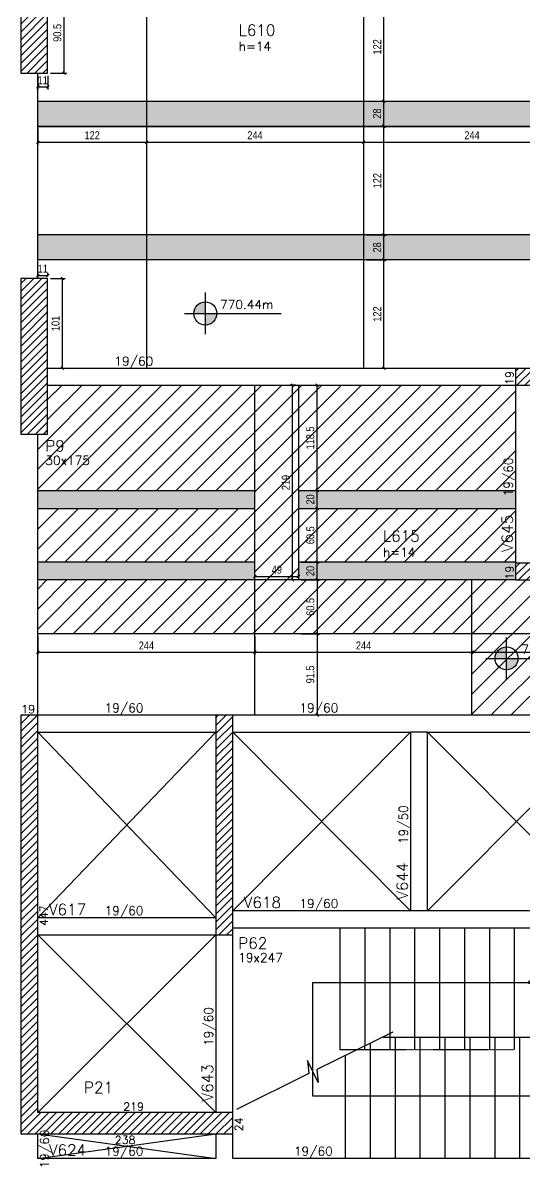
# Model space of a CAD drawing. Extents: x 1860 to 8661, y -614 to 3837.
# Drawn here: x 5329 to 5892, y 1442 to 2727 of the extents above; entities that cross this region are included whole.
import ezdxf

# ---------------------------------------------------------------- set-up
doc = ezdxf.new("R2010")
doc.units = 0
doc.linetypes.add('DASHED', pattern=[0.75, 0.5, -0.25])
for name, color, linetype in [('COTA', 241, 'Continuous'), ('F-AUX', 2, 'Continuous'), ('F-AUX-RED', 1, 'Continuous'), ('F-COTAS', 106, 'Continuous'), ('F-ESC-PROJ', 1, 'Continuous'), ('F-ESCADAS', 2, 'Continuous'), ('F-LAJES-DIM', 2, 'Continuous'), ('F-LAJES-NOME', 4, 'Continuous'), ('F-LEADER', 1, 'Continuous'), ('F-NÍVEL-PLANTA', 2, 'Continuous'), ('F-PILARES-DIM', 172, 'Continuous'), ('F-PILARES-HACH', 174, 'Continuous'), ('F-PILARES-NOME', 170, 'Continuous'), ('F-PILARES-S', 170, 'Continuous'), ('F-TEXTO', 6, 'Continuous'), ('F-TEXTO-YELLOW', 2, 'Continuous'), ('F-VIGAS', 3, 'Continuous'), ('F-VIGAS-DIM', 2, 'Continuous'), ('F-VIGAS-NOME', 4, 'Continuous'), ('F-VÃO', 1, 'Continuous'), ('Painéis', 200, 'Continuous')]:
    doc.layers.add(name, color=color, linetype=linetype)
doc.layers.add('Hachura', color=251, linetype='Continuous', lineweight=9)
doc.styles.add('5385-ARQ-PB-BAS-PLA-TER-TORRE-A-106-TXT$0$R60-75', font='romans.shx', dxfattribs={"height": 0.1125})
doc.styles.add('COTA TECNICA-50', font='techl___.ttf', dxfattribs={"height": 9})
doc.styles.add('MCP', font='romans.shx')
doc.dimstyles.new('COTA PAINEL-50', dxfattribs={"dimtxt": 9, "dimasz": 3, "dimexe": 3, "dimexo": 3, "dimgap": 3, "dimtad": 1, "dimdec": 1, "dimzin": 12, "dimdsep": 46, "dimtxsty": 'COTA TECNICA-50', "dimblk1": 'OBLIQUE', "dimblk2": 'OBLIQUE', "dimsah": 1, "dimcen": 0.9, "dimclrd": 4, "dimclre": 4, "dimclrt": 240, "dimadec": 1, "dimazin": 3, "dimtfac": 1, "dimtdec": 1, "dimtmove": 0, "dimatfit": 3, "dimfxl": 1, "dimtolj": 1, "dimtzin": 12, "dimarcsym": 0})
pattern_1 = [(45, (4050.8626, 11455.262), (-4.4194174, 4.4194174), [])]

# ---------------------------------------------------------------- blocks, each defined once
blk = doc.blocks.new('Nível - Planta')
at = {"layer": 'F-NÍVEL-PLANTA'}
h = blk.add_hatch(color=71, dxfattribs=at)
h.paths.add_polyline_path([(0, 0), (0, 0.26, 0.414214), (-0.26, 0)])
h.paths.add_polyline_path([(0.26, 0), (0, 0), (0, -0.26, 0.414214)])
for p, q in [((0, -0.469), (0, 0.469)), ((-0.469, 0), (1.704, 0))]:
    blk.add_line(p, q, dxfattribs=at)
blk.add_circle((0, 0), 0.26, dxfattribs=at)
at = {"layer": 'F-TEXTO', "color": 3, "style": 'MCP'}
blk.add_attdef('NÍVEL', (0.333, 0.102), '', height=0.2, dxfattribs=at)
blk = doc.blocks.new('A$C138A3C18')
at = {"layer": 'F-AUX'}
h = blk.add_hatch(color=1, dxfattribs=at)
edge = h.paths.add_edge_path()
edge.add_arc((-375, 89.1), 3, 0, 360)
at = {"layer": 'F-AUX', "color": 1}
blk.add_circle((-375, 89.1), 3, dxfattribs=at)
at = {"layer": 'F-AUX-RED'}
blk.add_lwpolyline([(-375, 89.1), (-635.4, 89), (-635.4, 217), (-381, 217)], dxfattribs=at)
blk.add_solid([(-393, 215), (-381, 217), (-393, 219)], dxfattribs=at)
at = {"layer": 'F-ESC-PROJ', "linetype": 'DASHED', "ltscale": 0.25}
for points in [[(-549, 155.5), (-549, 141.5)], [(-521, 155.5), (-521, 141.5)], [(-493, 155.5), (-493, 141.5)], [(-465, 155.5), (-465, 141.5)], [(-437, 155.5), (-437, 141.5)], [(-409, 155.5), (-409, 141.5)], [(-584.9, 141.5), (-409, 141.5)], [(-577.2, 145.3), (-577.2, 141.5)]]:
    blk.add_lwpolyline(points, dxfattribs=at)
at = {"layer": 'F-ESCADAS', "linetype": 'Continuous'}
for points in [[(-605, 278.5), (-605, 141.5)], [(-577, 278.5), (-577, 145.4)], [(-549, 278.5), (-549, 155.5)], [(-521, 278.5), (-521, 155.5)], [(-493, 278.5), (-493, 155.5)], [(-465, 278.5), (-465, 155.5)], [(-437, 278.5), (-437, 155.5)], [(-409, 278.5), (-409, 155.5)], [(-556.4, 155.5), (-375, 155.5)], [(-543, 155.5), (-543, 19)], [(-515, 155.5), (-515, 19)], [(-487, 155.5), (-487, 19)], [(-459, 155.5), (-459, 19)], [(-431, 155.5), (-431, 19)], [(-403, 155.5), (-403, 19)], [(-605, 141.5), (-584.9, 141.5)], [(-571, 148.3), (-571, 19)], [(-599, 134.6), (-599, 19)]]:
    blk.add_lwpolyline(points, dxfattribs=at)
at = {"layer": 'F-LEADER'}
blk.add_lwpolyline([(-545.4, 160.9), (-630.9, 118.9), (-629.3, 104.3), (-641.5, 129), (-639.9, 114.4), (-721.3, 74.2)], dxfattribs=at)
at = {"layer": 'F-TEXTO-YELLOW', "char_height": 11.2, "width": 61.38, "attachment_point": 9, "style": '5385-ARQ-PB-BAS-PLA-TER-TORRE-A-106-TXT$0$R60-75'}
for s, insert in [('D', (-366.5, 201.4)), ('S', (-381.3, 72.4))]:
    blk.add_mtext(s, dxfattribs=dict(at, insert=insert))
blk = doc.blocks.new('_Oblique')
at = {"color": 0, "linetype": 'ByBlock', "lineweight": -2}
blk.add_line((-0.5, -0.5), (0.5, 0.5), dxfattribs=at)
blk = doc.blocks.new('*D757')
at = {"layer": 'COTA', "color": 4, "lineweight": -2, "transparency": 16777216}
for p, q in [((5641.9, 2120.8), (5662.8, 2120.8)), ((5659.8, 2100.8), (5659.8, 2120.8)), ((5641.9, 2100.8), (5662.8, 2100.8))]:
    blk.add_line(p, q, dxfattribs=at)
at = {"layer": 'Defpoints', "color": 0, "transparency": 16777216}
for p in [(5638.9, 2120.8), (5659.8, 2120.8), (5638.9, 2100.8)]:
    blk.add_point(p, dxfattribs=at)
at = {"layer": 'COTA', "color": 4, "lineweight": -2, "transparency": 16777216, "xscale": 3, "yscale": 3, "zscale": 3}
for p, rotation in [((5659.8, 2120.8), 90), ((5659.8, 2100.8), 270)]:
    blk.add_blockref('_Oblique', p, dxfattribs=dict(at, rotation=rotation))
at = {"layer": 'COTA', "color": 240, "transparency": 16777216, "insert": (5652.2, 2110.8), "char_height": 9, "attachment_point": 5, "rotation": 90, "style": 'COTA TECNICA-50'}
blk.add_mtext('\\A1;20', dxfattribs=at)
blk = doc.blocks.new('*D758')
at = {"layer": 'COTA', "color": 4, "lineweight": -2, "transparency": 16777216}
for p, q in [((5641.9, 2181.3), (5662.8, 2181.3)), ((5659.8, 2120.8), (5659.8, 2181.3)), ((5641.9, 2120.8), (5662.8, 2120.8))]:
    blk.add_line(p, q, dxfattribs=at)
at = {"layer": 'Defpoints', "color": 0, "transparency": 16777216}
for p in [(5638.9, 2181.3), (5659.8, 2181.3), (5638.9, 2120.8)]:
    blk.add_point(p, dxfattribs=at)
at = {"layer": 'COTA', "color": 4, "lineweight": -2, "transparency": 16777216, "xscale": 3, "yscale": 3, "zscale": 3}
for p, rotation in [((5659.8, 2181.3), 90), ((5659.8, 2120.8), 270)]:
    blk.add_blockref('_Oblique', p, dxfattribs=dict(at, rotation=rotation))
at = {"layer": 'COTA', "color": 240, "transparency": 16777216, "insert": (5652.2, 2151), "char_height": 9, "attachment_point": 5, "rotation": 90, "style": 'COTA TECNICA-50'}
blk.add_mtext('\\A1;60.5', dxfattribs=at)
blk = doc.blocks.new('*D759')
at = {"layer": 'COTA', "color": 4, "lineweight": -2, "transparency": 16777216}
for p, q in [((5641.9, 2201.3), (5662.8, 2201.3)), ((5659.8, 2181.3), (5659.8, 2201.3)), ((5641.9, 2181.3), (5662.8, 2181.3))]:
    blk.add_line(p, q, dxfattribs=at)
at = {"layer": 'Defpoints', "color": 0, "transparency": 16777216}
for p in [(5638.9, 2201.3), (5659.8, 2201.3), (5638.9, 2181.3)]:
    blk.add_point(p, dxfattribs=at)
at = {"layer": 'COTA', "color": 4, "lineweight": -2, "transparency": 16777216, "xscale": 3, "yscale": 3, "zscale": 3}
for p, rotation in [((5659.8, 2201.3), 90), ((5659.8, 2181.3), 270)]:
    blk.add_blockref('_Oblique', p, dxfattribs=dict(at, rotation=rotation))
at = {"layer": 'COTA', "color": 240, "transparency": 16777216, "insert": (5652.2, 2191.3), "char_height": 9, "attachment_point": 5, "rotation": 90, "style": 'COTA TECNICA-50'}
blk.add_mtext('\\A1;20', dxfattribs=at)
blk = doc.blocks.new('*D760')
at = {"layer": 'COTA', "color": 4, "lineweight": -2, "transparency": 16777216}
for p, q in [((5641.9, 2319.8), (5662.8, 2319.8)), ((5659.8, 2201.3), (5659.8, 2319.8)), ((5641.9, 2201.3), (5662.8, 2201.3))]:
    blk.add_line(p, q, dxfattribs=at)
at = {"layer": 'Defpoints', "color": 0, "transparency": 16777216}
for p in [(5638.9, 2319.8), (5659.8, 2319.8), (5638.9, 2201.3)]:
    blk.add_point(p, dxfattribs=at)
at = {"layer": 'COTA', "color": 4, "lineweight": -2, "transparency": 16777216, "xscale": 3, "yscale": 3, "zscale": 3}
for p, rotation in [((5659.8, 2319.8), 90), ((5659.8, 2201.3), 270)]:
    blk.add_blockref('_Oblique', p, dxfattribs=dict(at, rotation=rotation))
at = {"layer": 'COTA', "color": 240, "transparency": 16777216, "insert": (5652.1, 2260.5), "char_height": 9, "attachment_point": 5, "rotation": 90, "style": 'COTA TECNICA-50'}
blk.add_mtext('\\A1;118.5', dxfattribs=at)
blk = doc.blocks.new('*D761')
at = {"layer": 'COTA', "color": 4, "lineweight": -2, "transparency": 16777216}
for p, q in [((5589.9, 2103.8), (5589.9, 2107.7)), ((5589.9, 2104.7), (5638.9, 2104.7)), ((5638.9, 2103.8), (5638.9, 2107.7))]:
    blk.add_line(p, q, dxfattribs=at)
at = {"layer": 'Defpoints', "color": 0, "transparency": 16777216}
for p in [(5589.9, 2100.8), (5638.9, 2104.7), (5638.9, 2100.8)]:
    blk.add_point(p, dxfattribs=at)
at = {"layer": 'COTA', "color": 4, "lineweight": -2, "transparency": 16777216, "xscale": 3, "yscale": 3, "zscale": 3, "rotation": 180}
blk.add_blockref('_Oblique', (5589.9, 2104.7), dxfattribs=at)
at = {"layer": 'COTA', "color": 4, "lineweight": -2, "transparency": 16777216, "xscale": 3, "yscale": 3, "zscale": 3}
blk.add_blockref('_Oblique', (5638.9, 2104.7), dxfattribs=at)
at = {"layer": 'COTA', "color": 240, "transparency": 16777216, "insert": (5614.4, 2112.3), "char_height": 9, "attachment_point": 5, "style": 'COTA TECNICA-50'}
blk.add_mtext('\\A1;49', dxfattribs=at)
blk = doc.blocks.new('*D762')
at = {"layer": 'COTA', "color": 4, "lineweight": -2, "transparency": 16777216}
for p, q in [((5635.9, 2319.8), (5629.2, 2319.8)), ((5632.2, 2100.8), (5632.2, 2319.8)), ((5635.9, 2100.8), (5629.2, 2100.8))]:
    blk.add_line(p, q, dxfattribs=at)
at = {"layer": 'Defpoints', "color": 0, "transparency": 16777216}
for p in [(5632.2, 2319.8), (5638.9, 2319.8), (5638.9, 2100.8)]:
    blk.add_point(p, dxfattribs=at)
at = {"layer": 'COTA', "color": 4, "lineweight": -2, "transparency": 16777216, "xscale": 3, "yscale": 3, "zscale": 3}
for p, rotation in [((5632.2, 2319.8), 90), ((5632.2, 2100.8), 270)]:
    blk.add_blockref('_Oblique', p, dxfattribs=dict(at, rotation=rotation))
at = {"layer": 'COTA', "color": 240, "transparency": 16777216, "insert": (5624.6, 2210.3), "char_height": 9, "attachment_point": 5, "rotation": 90, "style": 'COTA TECNICA-50'}
blk.add_mtext('\\A1;219', dxfattribs=at)
blk = doc.blocks.new('*D1353')
at = {"layer": 'COTA', "color": 4, "lineweight": -2, "transparency": 16777216}
for p, q in [((5345.9, 2037.3), (5345.9, 2016.6)), ((5589.9, 2037.3), (5589.9, 2016.6)), ((5345.9, 2019.6), (5589.9, 2019.6))]:
    blk.add_line(p, q, dxfattribs=at)
at = {"layer": 'Defpoints', "color": 0, "transparency": 16777216}
for p in [(5345.9, 2040.3), (5589.9, 2040.3), (5589.9, 2019.6)]:
    blk.add_point(p, dxfattribs=at)
at = {"layer": 'COTA', "color": 4, "lineweight": -2, "transparency": 16777216, "xscale": 3, "yscale": 3, "zscale": 3, "rotation": 180}
blk.add_blockref('_Oblique', (5345.9, 2019.6), dxfattribs=at)
at = {"layer": 'COTA', "color": 4, "lineweight": -2, "transparency": 16777216, "xscale": 3, "yscale": 3, "zscale": 3}
blk.add_blockref('_Oblique', (5589.9, 2019.6), dxfattribs=at)
at = {"layer": 'COTA', "color": 240, "transparency": 16777216, "insert": (5467.9, 2027.1), "char_height": 9, "attachment_point": 5, "style": 'COTA TECNICA-50'}
blk.add_mtext('\\A1;244', dxfattribs=at)
blk = doc.blocks.new('*D1354')
at = {"layer": 'COTA', "color": 4, "lineweight": -2, "transparency": 16777216}
for p, q in [((5589.9, 2037.3), (5589.9, 2016.6)), ((5589.9, 2019.6), (5833.9, 2019.6))]:
    blk.add_line(p, q, dxfattribs=at)
at = {"layer": 'Defpoints', "color": 0, "transparency": 16777216}
for p in [(5589.9, 2040.3), (5833.9, 2019.6), (5833.9, 2019.6)]:
    blk.add_point(p, dxfattribs=at)
at = {"layer": 'COTA', "color": 4, "lineweight": -2, "transparency": 16777216, "xscale": 3, "yscale": 3, "zscale": 3, "rotation": 180}
blk.add_blockref('_Oblique', (5589.9, 2019.6), dxfattribs=at)
at = {"layer": 'COTA', "color": 4, "lineweight": -2, "transparency": 16777216, "xscale": 3, "yscale": 3, "zscale": 3}
blk.add_blockref('_Oblique', (5833.9, 2019.6), dxfattribs=at)
at = {"layer": 'COTA', "color": 240, "transparency": 16777216, "insert": (5711.9, 2027.1), "char_height": 9, "attachment_point": 5, "style": 'COTA TECNICA-50'}
blk.add_mtext('\\A1;244', dxfattribs=at)
blk = doc.blocks.new('*D1355')
at = {"layer": 'COTA', "color": 4, "lineweight": -2, "transparency": 16777216}
blk.add_line((5833.9, 2019.6), (6077.9, 2019.6), dxfattribs=at)
at = {"layer": 'Defpoints', "color": 0, "transparency": 16777216}
for p in [(5833.9, 2019.6), (6077.9, 2019.6), (6077.9, 2019.6)]:
    blk.add_point(p, dxfattribs=at)
at = {"layer": 'COTA', "color": 4, "lineweight": -2, "transparency": 16777216, "xscale": 3, "yscale": 3, "zscale": 3, "rotation": 180}
blk.add_blockref('_Oblique', (5833.9, 2019.6), dxfattribs=at)
at = {"layer": 'COTA', "color": 4, "lineweight": -2, "transparency": 16777216, "xscale": 3, "yscale": 3, "zscale": 3}
blk.add_blockref('_Oblique', (6077.9, 2019.6), dxfattribs=at)
at = {"layer": 'COTA', "color": 240, "transparency": 16777216, "insert": (5955.9, 2027.1), "char_height": 9, "attachment_point": 5, "style": 'COTA TECNICA-50'}
blk.add_mtext('\\A1;244', dxfattribs=at)
blk = doc.blocks.new('*D1359')
at = {"layer": 'COTA', "color": 4, "lineweight": -2, "transparency": 16777216}
for p, q in [((5641.9, 2100.8), (5662.8, 2100.8)), ((5659.8, 2100.8), (5659.8, 2040.3)), ((5641.9, 2040.3), (5662.8, 2040.3))]:
    blk.add_line(p, q, dxfattribs=at)
at = {"layer": 'Defpoints', "color": 0, "transparency": 16777216}
for p in [(5638.9, 2100.8), (5638.9, 2040.3), (5659.8, 2040.3)]:
    blk.add_point(p, dxfattribs=at)
at = {"layer": 'COTA', "color": 4, "lineweight": -2, "transparency": 16777216, "xscale": 3, "yscale": 3, "zscale": 3}
for p, rotation in [((5659.8, 2100.8), 90), ((5659.8, 2040.3), 270)]:
    blk.add_blockref('_Oblique', p, dxfattribs=dict(at, rotation=rotation))
at = {"layer": 'COTA', "color": 240, "transparency": 16777216, "insert": (5652.2, 2070.5), "char_height": 9, "attachment_point": 5, "rotation": 90, "style": 'COTA TECNICA-50'}
blk.add_mtext('\\A1;60.5', dxfattribs=at)
blk = doc.blocks.new('*D1360')
at = {"layer": 'COTA', "color": 4, "lineweight": -2, "transparency": 16777216}
for p, q in [((5641.9, 2040.3), (5662.8, 2040.3)), ((5659.8, 2040.3), (5659.8, 1948.8))]:
    blk.add_line(p, q, dxfattribs=at)
at = {"layer": 'Defpoints', "color": 0, "transparency": 16777216}
for p in [(5638.9, 2040.3), (5659.8, 1948.8), (5659.8, 1948.8)]:
    blk.add_point(p, dxfattribs=at)
at = {"layer": 'COTA', "color": 4, "lineweight": -2, "transparency": 16777216, "xscale": 3, "yscale": 3, "zscale": 3}
for p, rotation in [((5659.8, 2040.3), 90), ((5659.8, 1948.8), 270)]:
    blk.add_blockref('_Oblique', p, dxfattribs=dict(at, rotation=rotation))
at = {"layer": 'COTA', "color": 240, "transparency": 16777216, "insert": (5652.1, 1994.5), "char_height": 9, "attachment_point": 5, "rotation": 90, "style": 'COTA TECNICA-50'}
blk.add_mtext('\\A1;91.5', dxfattribs=at)
blk = doc.blocks.new('*D1444')
at = {"layer": 'Defpoints', "color": 0, "transparency": 16777216}
for p in [(5711.9, 2460.8), (5734.8, 2460.8), (5711.9, 2338.8)]:
    blk.add_point(p, dxfattribs=at)
at = {"layer": 'Painéis', "color": 4, "lineweight": -2, "transparency": 16777216}
for p, q in [((5714.9, 2460.8), (5737.8, 2460.8)), ((5734.8, 2338.8), (5734.8, 2460.8)), ((5714.9, 2338.8), (5737.8, 2338.8))]:
    blk.add_line(p, q, dxfattribs=at)
at = {"layer": 'Painéis', "color": 4, "lineweight": -2, "transparency": 16777216, "xscale": 3, "yscale": 3, "zscale": 3}
for p, rotation in [((5734.8, 2460.8), 90), ((5734.8, 2338.8), 270)]:
    blk.add_blockref('_Oblique', p, dxfattribs=dict(at, rotation=rotation))
at = {"layer": 'Painéis', "color": 240, "transparency": 16777216, "insert": (5727.3, 2399.8), "char_height": 9, "attachment_point": 5, "rotation": 90, "style": 'COTA TECNICA-50'}
blk.add_mtext('\\A1;122', dxfattribs=at)
blk = doc.blocks.new('*D1446')
at = {"layer": 'Defpoints', "color": 0, "transparency": 16777216}
for p in [(5711.9, 2610.8), (5734.8, 2610.8), (5711.9, 2488.8)]:
    blk.add_point(p, dxfattribs=at)
at = {"layer": 'Painéis', "color": 4, "lineweight": -2, "transparency": 16777216}
for p, q in [((5714.9, 2610.8), (5737.8, 2610.8)), ((5734.8, 2488.8), (5734.8, 2610.8)), ((5714.9, 2488.8), (5737.8, 2488.8))]:
    blk.add_line(p, q, dxfattribs=at)
at = {"layer": 'Painéis', "color": 4, "lineweight": -2, "transparency": 16777216, "xscale": 3, "yscale": 3, "zscale": 3}
for p, rotation in [((5734.8, 2610.8), 90), ((5734.8, 2488.8), 270)]:
    blk.add_blockref('_Oblique', p, dxfattribs=dict(at, rotation=rotation))
at = {"layer": 'Painéis', "color": 240, "transparency": 16777216, "insert": (5727.3, 2549.8), "char_height": 9, "attachment_point": 5, "rotation": 90, "style": 'COTA TECNICA-50'}
blk.add_mtext('\\A1;122', dxfattribs=at)
blk = doc.blocks.new('*D1447')
at = {"layer": 'Defpoints', "color": 0, "transparency": 16777216}
for p in [(5711.9, 2639.3), (5734.8, 2639.3), (5711.9, 2611.3)]:
    blk.add_point(p, dxfattribs=at)
at = {"layer": 'Painéis', "color": 4, "lineweight": -2, "transparency": 16777216}
for p, q in [((5714.9, 2639.3), (5737.8, 2639.3)), ((5734.8, 2611.3), (5734.8, 2639.3)), ((5714.9, 2611.3), (5737.8, 2611.3))]:
    blk.add_line(p, q, dxfattribs=at)
at = {"layer": 'Painéis', "color": 4, "lineweight": -2, "transparency": 16777216, "xscale": 3, "yscale": 3, "zscale": 3}
for p, rotation in [((5734.8, 2639.3), 90), ((5734.8, 2611.3), 270)]:
    blk.add_blockref('_Oblique', p, dxfattribs=dict(at, rotation=rotation))
at = {"layer": 'Painéis', "color": 240, "transparency": 16777216, "insert": (5727.2, 2625.3), "char_height": 9, "attachment_point": 5, "rotation": 90, "style": 'COTA TECNICA-50'}
blk.add_mtext('\\A1;28', dxfattribs=at)
blk = doc.blocks.new('*D1453')
at = {"layer": 'Defpoints', "color": 0, "transparency": 16777216}
for p in [(5345.9, 2611.3), (5467.9, 2611.3), (5467.9, 2593.3)]:
    blk.add_point(p, dxfattribs=at)
at = {"layer": 'Painéis', "color": 4, "lineweight": -2, "transparency": 16777216}
for p, q in [((5345.9, 2608.3), (5345.9, 2590.3)), ((5467.9, 2608.3), (5467.9, 2590.3)), ((5345.9, 2593.3), (5467.9, 2593.3))]:
    blk.add_line(p, q, dxfattribs=at)
at = {"layer": 'Painéis', "color": 4, "lineweight": -2, "transparency": 16777216, "xscale": 3, "yscale": 3, "zscale": 3, "rotation": 180}
blk.add_blockref('_Oblique', (5345.9, 2593.3), dxfattribs=at)
at = {"layer": 'Painéis', "color": 4, "lineweight": -2, "transparency": 16777216, "xscale": 3, "yscale": 3, "zscale": 3}
blk.add_blockref('_Oblique', (5467.9, 2593.3), dxfattribs=at)
at = {"layer": 'Painéis', "color": 240, "transparency": 16777216, "insert": (5406.9, 2600.9), "char_height": 9, "attachment_point": 5, "style": 'COTA TECNICA-50'}
blk.add_mtext('\\A1;122', dxfattribs=at)
blk = doc.blocks.new('*D1454')
at = {"layer": 'Defpoints', "color": 0, "transparency": 16777216}
for p in [(5467.9, 2611.3), (5711.9, 2610.8), (5711.9, 2593.3)]:
    blk.add_point(p, dxfattribs=at)
at = {"layer": 'Painéis', "color": 4, "lineweight": -2, "transparency": 16777216}
for p, q in [((5467.9, 2608.3), (5467.9, 2590.3)), ((5711.9, 2607.8), (5711.9, 2590.3)), ((5467.9, 2593.3), (5711.9, 2593.3))]:
    blk.add_line(p, q, dxfattribs=at)
at = {"layer": 'Painéis', "color": 4, "lineweight": -2, "transparency": 16777216, "xscale": 3, "yscale": 3, "zscale": 3, "rotation": 180}
blk.add_blockref('_Oblique', (5467.9, 2593.3), dxfattribs=at)
at = {"layer": 'Painéis', "color": 4, "lineweight": -2, "transparency": 16777216, "xscale": 3, "yscale": 3, "zscale": 3}
blk.add_blockref('_Oblique', (5711.9, 2593.3), dxfattribs=at)
at = {"layer": 'Painéis', "color": 240, "transparency": 16777216, "insert": (5589.9, 2600.9), "char_height": 9, "attachment_point": 5, "style": 'COTA TECNICA-50'}
blk.add_mtext('\\A1;244', dxfattribs=at)
blk = doc.blocks.new('*D1455')
at = {"layer": 'Defpoints', "color": 0, "transparency": 16777216}
for p in [(5711.9, 2610.8), (5955.9, 2610.8), (5955.9, 2593.3)]:
    blk.add_point(p, dxfattribs=at)
at = {"layer": 'Painéis', "color": 4, "lineweight": -2, "transparency": 16777216}
for p, q in [((5711.9, 2607.8), (5711.9, 2590.3)), ((5955.9, 2607.8), (5955.9, 2590.3)), ((5711.9, 2593.3), (5955.9, 2593.3))]:
    blk.add_line(p, q, dxfattribs=at)
at = {"layer": 'Painéis', "color": 4, "lineweight": -2, "transparency": 16777216, "xscale": 3, "yscale": 3, "zscale": 3, "rotation": 180}
blk.add_blockref('_Oblique', (5711.9, 2593.3), dxfattribs=at)
at = {"layer": 'Painéis', "color": 4, "lineweight": -2, "transparency": 16777216, "xscale": 3, "yscale": 3, "zscale": 3}
blk.add_blockref('_Oblique', (5955.9, 2593.3), dxfattribs=at)
at = {"layer": 'Painéis', "color": 240, "transparency": 16777216, "insert": (5833.9, 2600.9), "char_height": 9, "attachment_point": 5, "style": 'COTA TECNICA-50'}
blk.add_mtext('\\A1;244', dxfattribs=at)
blk = doc.blocks.new('*D1464')
at = {"layer": 'Defpoints', "color": 0, "transparency": 16777216}
for p in [(5345.9, 2670.8), (5356.9, 2670.8), (5356.9, 2655.2)]:
    blk.add_point(p, dxfattribs=at)
at = {"layer": 'Painéis', "color": 4, "lineweight": -2, "transparency": 16777216}
for p, q in [((5345.9, 2667.8), (5345.9, 2652.2)), ((5356.9, 2667.8), (5356.9, 2652.2)), ((5345.9, 2655.2), (5356.9, 2655.2))]:
    blk.add_line(p, q, dxfattribs=at)
at = {"layer": 'Painéis', "color": 4, "lineweight": -2, "transparency": 16777216, "xscale": 3, "yscale": 3, "zscale": 3, "rotation": 180}
blk.add_blockref('_Oblique', (5345.9, 2655.2), dxfattribs=at)
at = {"layer": 'Painéis', "color": 4, "lineweight": -2, "transparency": 16777216, "xscale": 3, "yscale": 3, "zscale": 3}
blk.add_blockref('_Oblique', (5356.9, 2655.2), dxfattribs=at)
at = {"layer": 'Painéis', "color": 240, "transparency": 16777216, "insert": (5351.4, 2662.8), "char_height": 9, "attachment_point": 5, "style": 'COTA TECNICA-50'}
blk.add_mtext('\\A1;11', dxfattribs=at)
blk = doc.blocks.new('*D1465')
at = {"layer": 'Defpoints', "color": 0, "transparency": 16777216}
for p in [(5356.9, 2761.3), (5375.4, 2761.3), (5356.9, 2670.8)]:
    blk.add_point(p, dxfattribs=at)
at = {"layer": 'Painéis', "color": 4, "lineweight": -2, "transparency": 16777216}
for p, q in [((5359.9, 2761.3), (5378.4, 2761.3)), ((5375.4, 2670.8), (5375.4, 2761.3)), ((5359.9, 2670.8), (5378.4, 2670.8))]:
    blk.add_line(p, q, dxfattribs=at)
at = {"layer": 'Painéis', "color": 4, "lineweight": -2, "transparency": 16777216, "xscale": 3, "yscale": 3, "zscale": 3}
for p, rotation in [((5375.4, 2761.3), 90), ((5375.4, 2670.8), 270)]:
    blk.add_blockref('_Oblique', p, dxfattribs=dict(at, rotation=rotation))
at = {"layer": 'Painéis', "color": 240, "transparency": 16777216, "insert": (5367.8, 2716), "char_height": 9, "attachment_point": 5, "rotation": 90, "style": 'COTA TECNICA-50'}
blk.add_mtext('\\A1;90.5', dxfattribs=at)
blk = doc.blocks.new('*D1468')
at = {"layer": 'Defpoints', "color": 0, "transparency": 16777216}
for p in [(5356.9, 2439.8), (5373.4, 2439.8), (5356.9, 2338.8)]:
    blk.add_point(p, dxfattribs=at)
at = {"layer": 'Painéis', "color": 4, "lineweight": -2, "transparency": 16777216}
for p, q in [((5359.9, 2439.8), (5376.4, 2439.8)), ((5373.4, 2338.8), (5373.4, 2439.8)), ((5359.9, 2338.8), (5376.4, 2338.8))]:
    blk.add_line(p, q, dxfattribs=at)
at = {"layer": 'Painéis', "color": 4, "lineweight": -2, "transparency": 16777216, "xscale": 3, "yscale": 3, "zscale": 3}
for p, rotation in [((5373.4, 2439.8), 90), ((5373.4, 2338.8), 270)]:
    blk.add_blockref('_Oblique', p, dxfattribs=dict(at, rotation=rotation))
at = {"layer": 'Painéis', "color": 240, "transparency": 16777216, "insert": (5365.8, 2389.3), "char_height": 9, "attachment_point": 5, "rotation": 90, "style": 'COTA TECNICA-50'}
blk.add_mtext('\\A1;101', dxfattribs=at)
blk = doc.blocks.new('*D1469')
at = {"layer": 'Defpoints', "color": 0, "transparency": 16777216}
for p in [(5356.9, 2443.3), (5345.9, 2439.8), (5356.9, 2439.8)]:
    blk.add_point(p, dxfattribs=at)
at = {"layer": 'Painéis', "color": 4, "lineweight": -2, "transparency": 16777216}
for p, q in [((5345.9, 2442.8), (5345.9, 2446.3)), ((5345.9, 2443.3), (5356.9, 2443.3)), ((5356.9, 2442.8), (5356.9, 2446.3))]:
    blk.add_line(p, q, dxfattribs=at)
at = {"layer": 'Painéis', "color": 4, "lineweight": -2, "transparency": 16777216, "xscale": 3, "yscale": 3, "zscale": 3, "rotation": 180}
blk.add_blockref('_Oblique', (5345.9, 2443.3), dxfattribs=at)
at = {"layer": 'Painéis', "color": 4, "lineweight": -2, "transparency": 16777216, "xscale": 3, "yscale": 3, "zscale": 3}
blk.add_blockref('_Oblique', (5356.9, 2443.3), dxfattribs=at)
at = {"layer": 'Painéis', "color": 240, "transparency": 16777216, "insert": (5351.4, 2450.9), "char_height": 9, "attachment_point": 5, "style": 'COTA TECNICA-50'}
blk.add_mtext('\\A1;11', dxfattribs=at)
blk = doc.blocks.new('*D1537')
at = {"layer": 'Defpoints', "color": 0, "transparency": 16777216}
for p in [(5712.9, 2488.8), (5734.8, 2488.8), (5711.9, 2460.8)]:
    blk.add_point(p, dxfattribs=at)
at = {"layer": 'Painéis', "color": 4, "lineweight": -2, "transparency": 16777216}
for p, q in [((5715.9, 2488.8), (5737.8, 2488.8)), ((5734.8, 2460.8), (5734.8, 2488.8)), ((5714.9, 2460.8), (5737.8, 2460.8))]:
    blk.add_line(p, q, dxfattribs=at)
at = {"layer": 'Painéis', "color": 4, "lineweight": -2, "transparency": 16777216, "xscale": 3, "yscale": 3, "zscale": 3}
for p, rotation in [((5734.8, 2488.8), 90), ((5734.8, 2460.8), 270)]:
    blk.add_blockref('_Oblique', p, dxfattribs=dict(at, rotation=rotation))
at = {"layer": 'Painéis', "color": 240, "transparency": 16777216, "insert": (5727.2, 2474.8), "char_height": 9, "attachment_point": 5, "rotation": 90, "style": 'COTA TECNICA-50'}
blk.add_mtext('\\A1;28', dxfattribs=at)
blk = doc.blocks.new('*D1538')
at = {"layer": 'Defpoints', "color": 0, "transparency": 16777216}
for p in [(5711.9, 2761.3), (5734.8, 2761.3), (5712.9, 2639.3)]:
    blk.add_point(p, dxfattribs=at)
at = {"layer": 'Painéis', "color": 4, "lineweight": -2, "transparency": 16777216}
for p, q in [((5714.9, 2761.3), (5737.8, 2761.3)), ((5734.8, 2639.3), (5734.8, 2761.3)), ((5715.9, 2639.3), (5737.8, 2639.3))]:
    blk.add_line(p, q, dxfattribs=at)
at = {"layer": 'Painéis', "color": 4, "lineweight": -2, "transparency": 16777216, "xscale": 3, "yscale": 3, "zscale": 3}
for p, rotation in [((5734.8, 2761.3), 90), ((5734.8, 2639.3), 270)]:
    blk.add_blockref('_Oblique', p, dxfattribs=dict(at, rotation=rotation))
at = {"layer": 'Painéis', "color": 240, "transparency": 16777216, "insert": (5727.3, 2700.3), "char_height": 9, "attachment_point": 5, "rotation": 90, "style": 'COTA TECNICA-50'}
blk.add_mtext('\\A1;122', dxfattribs=at)

msp = doc.modelspace()

# ---------------------------------------------------------------- hatches: boundary and pattern name
at = {"layer": 'F-PILARES-HACH', "linetype": 'Continuous'}
h = msp.add_hatch(dxfattribs=at)
h.set_pattern_fill('ANSI31', color=256, scale=50, style=0)
h.set_pattern_definition(pattern_1)
h.paths.add_polyline_path([(5326.86, 2670.76), (5356.86, 2670.76), (5356.86, 2869.76), (5326.86, 2869.76)], flags=16)
h = msp.add_hatch(dxfattribs=at)
h.set_pattern_fill('ANSI31', color=256, scale=50, style=0)
h.set_pattern_definition(pattern_1)
h.paths.add_polyline_path([(5326.86, 2264.76), (5356.86, 2264.76), (5356.86, 2439.76), (5326.86, 2439.76)], flags=16)
h = msp.add_hatch(dxfattribs=at)
h.set_pattern_fill('ANSI31', color=256, scale=50, style=0)
h.set_pattern_definition(pattern_1)
h.paths.add_polyline_path([(6120.86, 2100.76), (6120.86, 2338.76), (5882.86, 2338.76), (5882.86, 2319.76), (6101.86, 2319.76), (6101.86, 2119.76), (5882.86, 2119.76), (5882.86, 2100.76)], flags=16)
h = msp.add_hatch(dxfattribs=at)
h.set_pattern_fill('ANSI31', color=256, scale=50, style=0)
h.set_pattern_definition(pattern_1)
h.paths.add_polyline_path([(5326.86, 1477.76), (5564.86, 1477.76), (5564.86, 1501.76), (5345.86, 1501.76), (5345.86, 1948.76), (5326.86, 1948.76)], flags=16)
h = msp.add_hatch(dxfattribs=at)
h.set_pattern_fill('ANSI31', color=256, scale=50, style=0)
h.set_pattern_definition(pattern_1)
h.paths.add_polyline_path([(5545.86, 1701.76), (5564.86, 1701.76), (5564.86, 1948.76), (5545.86, 1948.76)], flags=16)
at = {"layer": 'Hachura', "linetype": 'ByBlock'}
h = msp.add_hatch(color=256, dxfattribs=at)
h.dxf.hatch_style = 1
h.paths.add_polyline_path([(5345.86, 2982.76), (5345.86, 2962.76), (5467.86, 2962.76), (5467.86, 2982.76)])
h.paths.add_polyline_path([(5467.86, 2982.76), (5467.86, 2962.76), (5711.86, 2962.76), (5711.86, 2982.76)])
h.paths.add_polyline_path([(5711.86, 2982.76), (5711.86, 2962.76), (5955.86, 2962.76), (5955.86, 2982.76)])
h.paths.add_polyline_path([(6079.86, 2982.76), (5955.86, 2982.76), (5955.86, 2962.76), (6079.86, 2962.76)])
h.paths.add_polyline_path([(6079.86, 2639.26), (5955.86, 2639.26), (5955.86, 2611.26), (6079.86, 2611.26)])
h.paths.add_polyline_path([(5711.86, 2639.26), (5711.86, 2611.26), (5955.86, 2611.26), (5955.86, 2639.26)])
h.paths.add_polyline_path([(5467.86, 2639.26), (5467.86, 2611.26), (5711.86, 2611.26), (5711.86, 2639.26)])
h.paths.add_polyline_path([(5345.86, 2639.26), (5345.86, 2611.26), (5467.86, 2611.26), (5467.86, 2639.26)])
h.paths.add_polyline_path([(5345.86, 2488.76), (5345.86, 2460.76), (5467.86, 2460.76), (5467.86, 2488.76)])
h.paths.add_polyline_path([(5467.86, 2488.76), (5467.86, 2460.76), (5711.86, 2460.76), (5711.86, 2488.76)])
h.paths.add_polyline_path([(5955.86, 2460.76), (5955.86, 2488.76), (5711.86, 2488.76), (5711.86, 2460.76)])
h.paths.add_polyline_path([(5955.86, 2460.76), (6079.86, 2460.76), (6079.86, 2462.76), (6079.86, 2488.76), (5955.86, 2488.76)])
h = msp.add_hatch(dxfattribs=at)
h.set_pattern_fill('ANSI31', color=256, scale=5)
h.paths.add_polyline_path([(6346.86, 2040.26), (6346.86, 1948.76), (6590.86, 1948.76), (6590.86, 2040.26)])
h.paths.add_polyline_path([(6590.86, 2040.26), (6590.86, 2100.76), (6346.86, 2100.76), (6346.86, 2040.26)])
h.paths.add_polyline_path([(6346.86, 2194.76), (6346.86, 2120.76), (6590.86, 2120.76), (6590.86, 2194.76)])
h.paths.add_polyline_path([(6290.36, 2194.76), (6120.86, 2194.76), (6120.86, 2120.76), (6346.86, 2120.76), (6346.86, 2194.76)])
h.paths.add_polyline_path([(6224.86, 2100.76), (6224.86, 2040.26), (6346.86, 2040.26), (6346.86, 2100.76)])
h.paths.add_polyline_path([(6224.86, 2040.26), (6224.86, 2100.76), (6120.86, 2100.76), (6077.86, 2100.76), (6077.86, 2040.26)])
h.paths.add_polyline_path([(6290.36, 1948.76), (6346.86, 1948.76), (6346.86, 2040.26), (6224.86, 2040.26), (6224.86, 1948.76), (6265.36, 1948.76)])
h.paths.add_polyline_path([(6224.86, 1948.76), (6224.86, 2040.26), (6077.86, 2040.26), (6077.86, 1948.76)])
h.paths.add_polyline_path([(6077.86, 1948.76), (6077.86, 2040.26), (5833.86, 2040.26), (5833.86, 1948.76), (5983.86, 1948.76), (6002.86, 1948.76)])
h.paths.add_polyline_path([(6077.86, 2040.26), (6077.86, 2100.76), (5882.86, 2100.76), (5833.86, 2100.76), (5833.86, 2040.26)])
h.paths.add_polyline_path([(5589.86, 2100.76), (5589.86, 2040.26), (5833.86, 2040.26), (5833.86, 2100.76)])
h.paths.add_polyline_path([(5345.86, 2100.76), (5345.86, 2040.26), (5589.86, 2040.26), (5589.86, 2100.76)])
h.paths.add_polyline_path([(5589.86, 2120.76), (5589.86, 2181.26), (5345.86, 2181.26), (5345.86, 2120.76)])
h.paths.add_polyline_path([(5356.86, 2319.76), (5356.86, 2264.76), (5345.86, 2264.76), (5345.86, 2201.26), (5589.86, 2201.26), (5589.86, 2319.76)])
h.paths.add_polyline_path([(5589.86, 2100.76), (5638.86, 2100.76), (5638.86, 2319.76), (5589.86, 2319.76)])
h.paths.add_polyline_path([(5882.86, 2201.26), (5882.86, 2319.76), (5638.86, 2319.76), (5638.86, 2201.26)])
h.paths.add_polyline_path([(5638.86, 2181.26), (5638.86, 2120.76), (5882.86, 2120.76), (5882.86, 2181.26)])
h = msp.add_hatch(color=256, dxfattribs=at)
h.dxf.hatch_style = 1
h.paths.add_polyline_path([(5345.86, 2201.26), (5345.86, 2181.26), (5589.86, 2181.26), (5589.86, 2201.26)])
h = msp.add_hatch(color=256, dxfattribs=at)
h.dxf.hatch_style = 1
h.paths.add_polyline_path([(5882.86, 2201.26), (5638.86, 2201.26), (5638.86, 2181.26), (5882.86, 2181.26)])
h = msp.add_hatch(color=256, dxfattribs=at)
h.dxf.hatch_style = 1
h.paths.add_polyline_path([(5589.86, 2120.76), (5345.86, 2120.76), (5345.86, 2100.76), (5589.86, 2100.76)])
h = msp.add_hatch(color=256, dxfattribs=at)
h.dxf.hatch_style = 1
h.paths.add_polyline_path([(5882.86, 2119.76), (5882.86, 2120.76), (5638.86, 2120.76), (5638.86, 2100.76), (5882.86, 2100.76)])

# ---------------------------------------------------------------- linework, layer by layer
at = {"layer": 'F-PILARES-S', "linetype": 'Continuous'}
for points in [[(5326.86, 2670.76), (5356.86, 2670.76), (5356.86, 2869.76), (5326.86, 2869.76), (5326.86, 2670.76)], [(5326.86, 2264.76), (5356.86, 2264.76), (5356.86, 2439.76), (5326.86, 2439.76), (5326.86, 2264.76)], [(6120.86, 2100.76), (6120.86, 2338.76), (5882.86, 2338.76), (5882.86, 2319.76), (6101.86, 2319.76), (6101.86, 2119.76), (5882.86, 2119.76), (5882.86, 2100.76), (6120.86, 2100.76)], [(5326.86, 1477.76), (5564.86, 1477.76), (5564.86, 1501.76), (5345.86, 1501.76), (5345.86, 1948.76), (5326.86, 1948.76), (5326.86, 1477.76)], [(5545.86, 1701.76), (5564.86, 1701.76), (5564.86, 1948.76), (5545.86, 1948.76), (5545.86, 1701.76)]]:
    msp.add_lwpolyline(points, dxfattribs=at)
at = {"layer": 'F-VIGAS'}
for points in [[(5345.86, 2439.76), (5345.86, 2670.76)], [(5882.86, 2338.76), (5356.86, 2338.76)], [(5356.86, 2319.76), (5882.86, 2319.76)], [(5882.86, 2319.76), (5882.86, 2119.76)], [(5345.86, 1948.76), (5345.86, 2264.76)], [(5545.86, 1948.76), (5345.86, 1948.76)], [(5774.36, 1948.76), (5564.86, 1948.76)], [(5983.86, 1948.76), (5774.36, 1948.76)], [(5345.86, 1929.76), (5545.86, 1929.76)], [(5564.86, 1929.76), (5764.86, 1929.76)], [(5764.86, 1929.76), (5764.86, 1728.76)], [(5783.86, 1929.76), (5764.86, 1929.76)], [(5783.86, 1728.76), (5783.86, 1929.76)], [(5783.86, 1929.76), (5983.86, 1929.76)], [(5764.86, 1728.76), (5564.86, 1728.76)], [(5783.86, 1728.76), (5764.86, 1728.76)], [(5983.86, 1728.76), (5783.86, 1728.76)], [(5545.86, 1720.76), (5345.86, 1720.76)], [(5345.86, 1701.76), (5545.86, 1701.76)], [(5545.86, 1701.76), (5545.86, 1501.76)], [(5564.86, 1709.76), (5774.36, 1709.76)], [(5564.86, 1501.76), (5564.86, 1701.76)], [(5774.36, 1709.76), (5983.86, 1709.76)], [(5345.86, 1450.26), (5345.86, 1477.76)], [(5545.86, 1477.76), (5545.86, 1450.26)], [(5564.86, 1450.26), (5564.86, 1477.76)], [(5505.36, 1450.26), (5345.86, 1450.26)], [(5545.86, 1450.26), (5505.36, 1450.26)], [(6191.36, 1450.26), (5564.86, 1450.26)]]:
    msp.add_lwpolyline(points, dxfattribs=at)
at = {"layer": 'F-VÃO'}
for p, q in [((5345.86, 1720.76), (5545.86, 1929.76)), ((5345.86, 1929.76), (5545.86, 1720.76)), ((5564.86, 1728.76), (5764.86, 1929.76)), ((5564.86, 1929.76), (5764.86, 1728.76)), ((5783.86, 1728.76), (5983.86, 1929.76)), ((5783.86, 1929.76), (5983.86, 1728.76)), ((5345.86, 1501.76), (5545.86, 1701.76)), ((5345.86, 1701.76), (5545.86, 1501.76)), ((5345.86, 1450.26), (5545.86, 1477.76)), ((5345.86, 1477.76), (5545.86, 1450.26))]:
    msp.add_line(p, q, dxfattribs=at)
at = {"layer": 'Painéis'}
for p, q in [((5589.86, 1948.76), (5589.86, 2319.76)), ((5589.86, 2120.76), (5345.86, 2120.76)), ((5589.86, 2120.76), (5345.86, 2120.76)), ((5882.86, 2120.76), (5638.86, 2120.76)), ((5882.86, 2120.76), (5638.86, 2120.76)), ((5882.86, 2100.76), (5345.86, 2100.76)), ((5882.86, 2100.76), (5345.86, 2100.76)), ((5833.86, 1948.76), (5833.86, 2100.76))]:
    msp.add_line(p, q, dxfattribs=at)
for points in [[(5467.86, 2761.26), (5467.86, 2338.76)], [(5711.86, 2761.26), (5711.86, 2338.76)], [(5345.86, 2639.26), (6079.86, 2639.26)], [(5345.86, 2611.26), (6079.86, 2611.26)], [(5345.86, 2610.76), (6079.86, 2610.76)], [(6079.86, 2488.76), (5345.86, 2488.76)], [(6079.86, 2460.76), (5345.86, 2460.76)], [(5638.86, 2319.76), (5638.86, 2100.76)], [(5345.86, 2201.26), (5589.86, 2201.26)], [(5638.86, 2201.26), (5882.86, 2201.26)], [(5345.86, 2181.26), (5589.86, 2181.26)], [(5638.86, 2181.26), (5882.86, 2181.26)], [(6590.86, 2040.26), (5345.86, 2040.26)]]:
    msp.add_lwpolyline(points, dxfattribs=at)

# ---------------------------------------------------------------- block references
at = {"layer": 'F-COTAS', "linetype": 'Continuous'}
msp.add_blockref('A$C138A3C18', (6290.36, 1431.26), dxfattribs=at)
at = {"layer": 'F-NÍVEL-PLANTA', "linetype": 'Continuous', "xscale": 50, "yscale": 50, "zscale": 50}
for p in [(5534.12, 2400.51), (5872.77, 2012.65)]:
    msp.add_blockref('Nível - Planta', p, dxfattribs=at).add_auto_attribs({'NÍVEL': '770.44m'})

# ---------------------------------------------------------------- texts
at = {"layer": 'F-LAJES-DIM', "linetype": 'Continuous', "style": 'MCP'}
for p in [(5571.66, 2695.83), (5733.85, 2126.91)]:
    msp.add_text('h=14', height=10, dxfattribs=at).set_placement(p)
at = {"layer": 'F-LAJES-NOME', "linetype": 'Continuous', "style": 'MCP'}
for s, p in [('L610', (5571.66, 2712.83)), ('L615', (5733.85, 2143.91))]:
    msp.add_text(s, height=12.5, dxfattribs=at).set_placement(p)
at = {"layer": 'F-PILARES-DIM', "linetype": 'Continuous', "style": 'MCP'}
for s, p in [('19', (5880.61, 2320.26)), ('19', (5880.61, 2101.26)), ('19', (5880.61, 2101.26)), ('447', (5357.11, 1711.76)), ('24', (5576.11, 1480.76))]:
    msp.add_text(s, height=9, rotation=90, dxfattribs=at).set_placement(p)
for s, height, p in [('30x175', 10, (5354.26, 2230.23)), ('19', 9, (5327.36, 1951.01)), ('19x247', 10, (5571.11, 1671.14)), ('219', 9, (5441.86, 1504.01)), ('238', 9, (5432.36, 1466.51))]:
    msp.add_text(s, height=height, dxfattribs=at).set_placement(p)
at = {"layer": 'F-PILARES-NOME', "linetype": 'Continuous', "style": 'MCP'}
for s, p in [('P9', (5354.26, 2245.23)), ('P62', (5571.11, 1686.14)), ('P21', (5397.76, 1523.75))]:
    msp.add_text(s, height=12.5, dxfattribs=at).set_placement(p)
at = {"layer": 'F-VIGAS-DIM', "linetype": 'Continuous', "style": 'MCP'}
for p in [(5431.86, 2341.89), (5420.86, 1951.89), (5639.86, 1951.89), (5420.86, 1723.89), (5639.86, 1731.89), (5420.86, 1453.39), (5633.66, 1453.39)]:
    msp.add_text('19/60', height=10, dxfattribs=at).set_placement(p)
for s, p in [('19/60', (5879.74, 2194.76)), ('19/50', (5761.74, 1803.76)), ('19/60', (5542.74, 1576.76)), ('19/60', (5358.36, 1439.01))]:
    msp.add_text(s, height=10, rotation=90, dxfattribs=at).set_placement(p)
at = {"layer": 'F-VIGAS-NOME', "linetype": 'Continuous', "style": 'MCP'}
for s, p in [('V645', (5879.74, 2132.26)), ('V644', (5761.74, 1741.26)), ('V643', (5542.74, 1514.26))]:
    msp.add_text(s, height=12.5, rotation=90, dxfattribs=at).set_placement(p)
for s, p in [('V617', (5358.36, 1723.89)), ('V618', (5577.36, 1731.89)), ('V624', (5358.36, 1453.39))]:
    msp.add_text(s, height=12.5, dxfattribs=at).set_placement(p)

# ---------------------------------------------------------------- dimensions: what is measured, and where the dimension line sits
at = {"layer": 'COTA'}
for base, p2, picture, middle in [((5632.19, 2319.76), (5638.86, 2319.76), '*D762', (5624.61, 2210.26)), ((5659.77, 2120.76), (5638.86, 2120.76), '*D757', (5652.18, 2110.76)), ((5659.77, 2040.26), (5638.86, 2040.26), '*D1359', (5652.17, 2070.51))]:
    dim = msp.add_linear_dim(base=base, p1=(5638.86, 2100.76), p2=p2, angle=90, dimstyle='COTA PAINEL-50', dxfattribs=at)
    dim.commit()
    dim.dimension.update_dxf_attribs({"geometry": picture, "text_midpoint": middle})
for base, p1, p2, picture, middle in [((5659.77, 2319.76), (5638.86, 2201.26), (5638.86, 2319.76), '*D760', (5652.15, 2260.51)), ((5659.77, 2201.26), (5638.86, 2181.26), (5638.86, 2201.26), '*D759', (5652.18, 2191.26)), ((5659.77, 2181.26), (5638.86, 2120.76), (5638.86, 2181.26), '*D758', (5652.17, 2151.01)), ((5659.77, 1948.76), (5638.86, 2040.26), (5659.77, 1948.76), '*D1360', (5652.14, 1994.51))]:
    dim = msp.add_linear_dim(base=base, p1=p1, p2=p2, angle=90, dimstyle='COTA PAINEL-50', override={"dimtmove": 1}, dxfattribs=at)
    dim.commit()
    dim.dimension.update_dxf_attribs({"geometry": picture, "text_midpoint": middle})
for base, p1, p2, picture, middle in [((5638.86, 2104.72), (5589.86, 2100.76), (5638.86, 2100.76), '*D761', (5614.36, 2112.31)), ((5589.86, 2019.57), (5345.86, 2040.26), (5589.86, 2040.26), '*D1353', (5467.86, 2027.13))]:
    dim = msp.add_linear_dim(base=base, p1=p1, p2=p2, dimstyle='COTA PAINEL-50', dxfattribs=at)
    dim.commit()
    dim.dimension.update_dxf_attribs({"geometry": picture, "text_midpoint": middle})
for base, p1, p2, picture, middle in [((5833.86, 2019.57), (5589.86, 2040.26), (5833.86, 2019.57), '*D1354', (5711.86, 2027.13)), ((6077.86, 2019.57), (5833.86, 2019.57), (6077.86, 2019.57), '*D1355', (5955.86, 2027.13))]:
    dim = msp.add_linear_dim(base=base, p1=p1, p2=p2, dimstyle='COTA PAINEL-50', override={"dimtmove": 1}, dxfattribs=at)
    dim.commit()
    dim.dimension.update_dxf_attribs({"geometry": picture, "text_midpoint": middle})
at = {"layer": 'Painéis'}
for base, p1, p2, picture, middle in [((5375.4, 2761.26), (5356.86, 2670.76), (5356.86, 2761.26), '*D1465', (5367.78, 2716.01)), ((5734.83, 2761.26), (5712.86, 2639.26), (5711.86, 2761.26), '*D1538', (5727.28, 2700.26)), ((5734.83, 2639.26), (5711.86, 2611.26), (5711.86, 2639.26), '*D1447', (5727.25, 2625.26)), ((5734.83, 2488.76), (5711.86, 2460.76), (5712.86, 2488.76), '*D1537', (5727.25, 2474.76)), ((5734.83, 2460.76), (5711.86, 2338.76), (5711.86, 2460.76), '*D1444', (5727.28, 2399.76)), ((5373.35, 2439.76), (5356.86, 2338.76), (5356.86, 2439.76), '*D1468', (5365.76, 2389.26))]:
    dim = msp.add_linear_dim(base=base, p1=p1, p2=p2, angle=90, dimstyle='COTA PAINEL-50', dxfattribs=at)
    dim.commit()
    dim.dimension.update_dxf_attribs({"geometry": picture, "text_midpoint": middle})
for base, p1, p2, picture, middle in [((5356.86, 2655.21), (5345.86, 2670.76), (5356.86, 2670.76), '*D1464', (5351.36, 2662.76)), ((5467.86, 2593.3), (5345.86, 2611.26), (5467.86, 2611.26), '*D1453', (5406.86, 2600.85)), ((5356.86, 2443.33), (5345.86, 2439.76), (5356.86, 2439.76), '*D1469', (5351.36, 2450.88))]:
    dim = msp.add_linear_dim(base=base, p1=p1, p2=p2, dimstyle='COTA PAINEL-50', dxfattribs=at)
    dim.commit()
    dim.dimension.update_dxf_attribs({"geometry": picture, "text_midpoint": middle})
for base, p1, p2, picture, middle in [((5711.86, 2593.3), (5467.86, 2611.26), (5711.86, 2610.76), '*D1454', (5589.86, 2600.86)), ((5955.86, 2593.3), (5711.86, 2610.76), (5955.86, 2610.76), '*D1455', (5833.86, 2600.86))]:
    dim = msp.add_linear_dim(base=base, p1=p1, p2=p2, dimstyle='COTA PAINEL-50', override={"dimtmove": 1}, dxfattribs=at)
    dim.commit()
    dim.dimension.update_dxf_attribs({"geometry": picture, "text_midpoint": middle})
dim = msp.add_linear_dim(base=(5734.83, 2610.76), p1=(5711.86, 2488.76), p2=(5711.86, 2610.76), angle=90, dimstyle='COTA PAINEL-50', override={"dimtmove": 1}, dxfattribs=at)
dim.commit()
dim.dimension.update_dxf_attribs({"geometry": '*D1446', "text_midpoint": (5727.28, 2549.76)})

doc.saveas('drawing.dxf')
